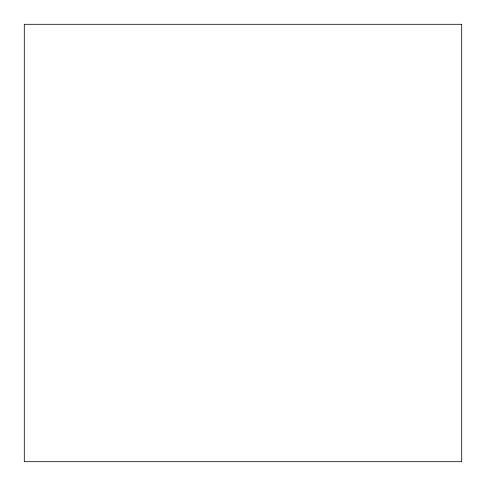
<?xml version="1.0" encoding="UTF-8"?>
<svg xmlns="http://www.w3.org/2000/svg" width="486" height="486" viewBox="0 0 486 486"><rect width="100%" height="100%" fill="white"/><g stroke="black" fill="none" stroke-linecap="round" stroke-linejoin="round"><path stroke-width="0.73" d="M461.7 24.3L24.3 24.3L24.3 461.7L461.7 461.7L461.7 24.3"/></g></svg>
